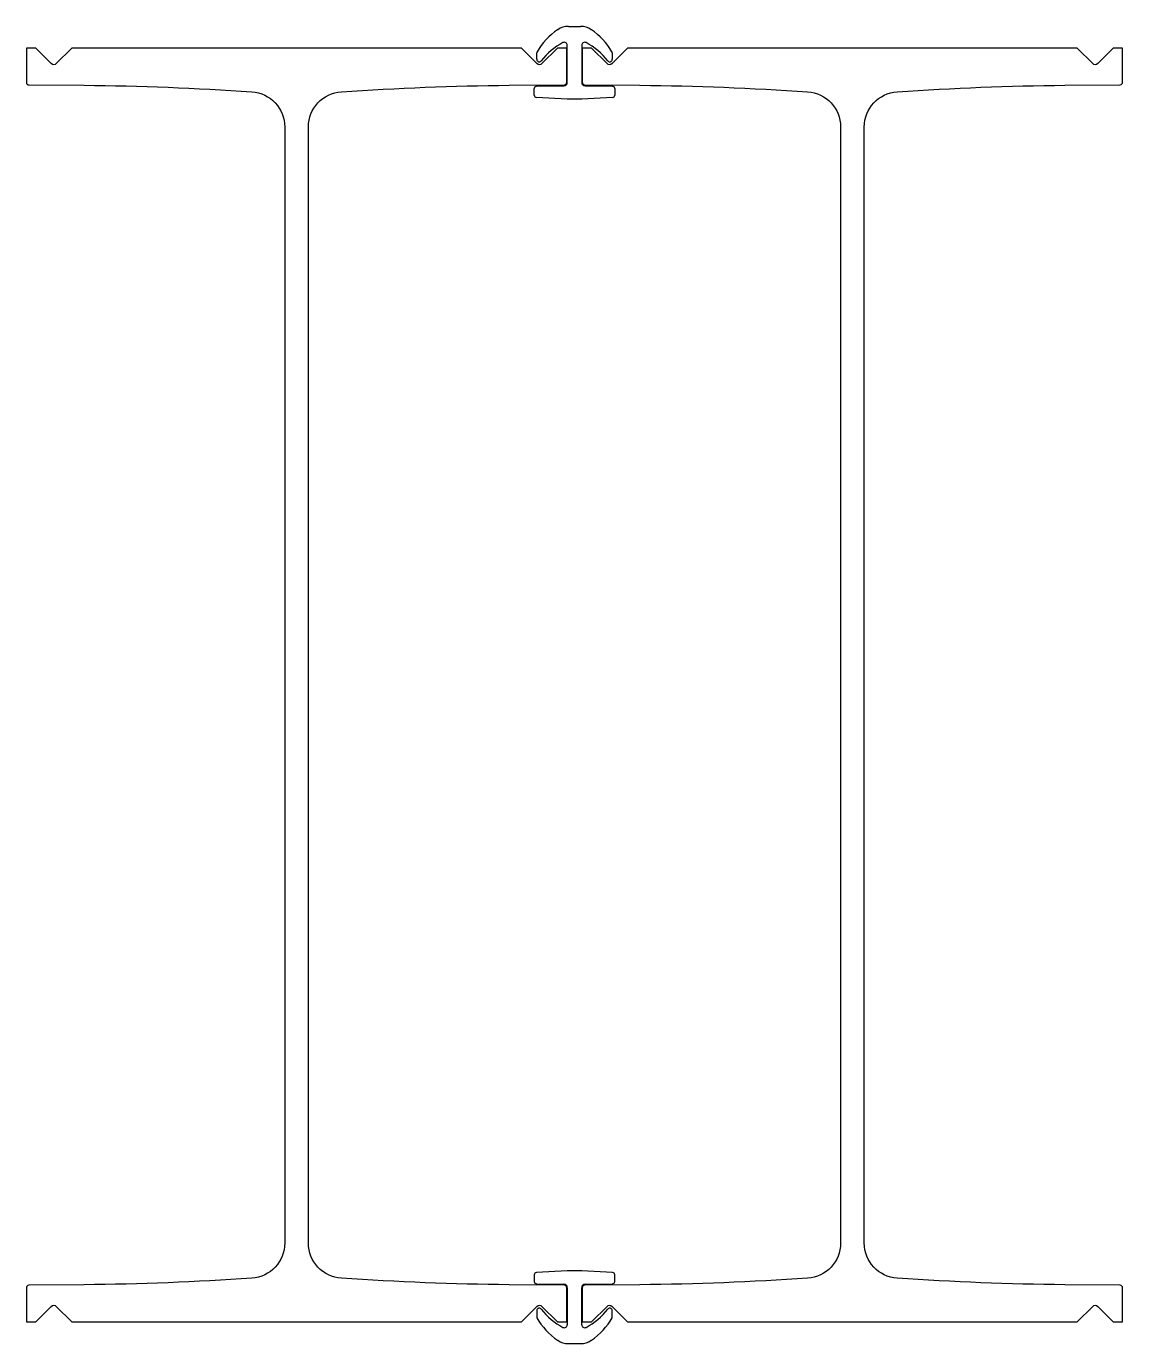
# Model space of a CAD drawing. Header units: millimetres. Extents: x -465 to 465, y -558 to 558.
import ezdxf

# ---------------------------------------------------------------- set-up
doc = ezdxf.new("R2010")
doc.units = ezdxf.units.MM
doc.layers.get('0').update_dxf_attribs({"lineweight": 25})
doc.layers.add('Sections', color=7, linetype='Continuous', lineweight=30)

msp = doc.modelspace()

# ---------------------------------------------------------------- linework, layer by layer
for points in [[(-55.5, 508.2), (-8.5, 508.7, 0.411288), (-6.5, 510.7), (-6.5, 539.7), (-14.5, 539.7), (-27.6, 526.5, -0.414214), (-31.9, 526.5), (-45, 539.7), (-426, 539.7), (-439.1, 526.5, -0.414214), (-443.4, 526.5), (-456.6, 539.7), (-464.5, 539.7), (-464.5, 510.7, 0.492187), (-462, 508.7, -0.010245), (-462, 508.7), (-415.5, 508.2, -0.014216), (-273.5, 502.7, -0.394764), (-245.5, 472.8), (-245.5, -472.8, -0.394764), (-273.5, -502.7, -0.014216), (-415.5, -508.2), (-462.5, -508.7, 0.411288), (-464.5, -510.7), (-464.5, -539.7), (-456.6, -539.7), (-443.4, -526.5, -0.414214), (-439.1, -526.5), (-426, -539.7), (-45, -539.7), (-31.9, -526.5, -0.414214), (-27.6, -526.5), (-14.5, -539.7), (-6.5, -539.7), (-6.5, -510.7, 0.411288), (-8.5, -508.7), (-55.5, -508.2, -0.014216), (-197.5, -502.7, -0.394764), (-225.5, -472.8), (-225.5, 472.8, -0.394764), (-197.5, 502.7, -0.014216)], [(443.4, -526.5), (456.6, -539.7), (464.5, -539.7), (464.5, -510.7, 0.411288), (462.5, -508.7), (415.5, -508.2, -0.014216), (273.5, -502.7, -0.394764), (245.5, -472.8), (245.5, 472.8, -0.394764), (273.5, 502.7, -0.014216), (415.5, 508.2), (462.5, 508.7, 0.411288), (464.5, 510.7), (464.5, 539.7), (456.6, 539.7), (443.4, 526.5, -0.414214), (439.1, 526.5), (426, 539.7), (45, 539.7), (31.9, 526.5, -0.414214), (27.6, 526.5), (14.5, 539.7), (6.5, 539.7), (6.5, 510.7, 0.411288), (8.5, 508.7), (55.5, 508.2, -0.014216), (197.5, 502.7, -0.394764), (225.5, 472.8), (225.5, -472.8, -0.394764), (197.5, -502.7, -0.014216), (55.5, -508.2), (8.5, -508.7, 0.411288), (6.5, -510.7), (6.5, -539.7), (14.5, -539.7), (27.6, -526.5, -0.414214), (31.9, -526.5), (45, -539.7), (426, -539.7), (439.1, -526.5, -0.414214)]]:
    msp.add_lwpolyline(points, format="xyb", close=True)
at = {"layer": 'Sections'}
for p, q in [((-5.1, 558.1), (5.1, 558.1)), ((-6.1, 510.7), (-6.1, 542.1)), ((6.1, 542.1), (6.1, 510.7)), ((-32, 530.2), (-32, 535.6)), ((32, 535.6), (32, 530.2)), ((-34.1, 499.8), (-34.1, 505.4)), ((-32.1, 507.4), (-9.1, 507.7)), ((9.1, 507.7), (32.1, 507.4)), ((34.1, 505.4), (34.1, 499.8)), ((-6.1, 496.3), (-32.2, 497.8)), ((6.1, 496.3), (-6.1, 496.3)), ((32.2, 497.8), (6.1, 496.3)), ((-34.1, -499.8), (-34.1, -505.4)), ((-6.1, -496.3), (-32.2, -497.8)), ((6.1, -496.3), (-6.1, -496.3)), ((32.2, -497.8), (6.1, -496.3)), ((34.1, -505.4), (34.1, -499.8)), ((-32.1, -507.4), (-9.1, -507.7)), ((-6.1, -510.7), (-6.1, -542.1)), ((6.1, -542.1), (6.1, -510.7)), ((9.1, -507.7), (32.1, -507.4)), ((-32, -530.2), (-32, -536.1)), ((32, -536.1), (32, -530.2)), ((-5.1, -558.1), (5.1, -558.1))]:
    msp.add_line(p, q, dxfattribs=at)
for centre, radius, start, end in [((5.1, 542), 16.1, 55.3754, 90.0126), ((19.8, 505.9), 60, 124.6121, 149.2019), ((-5.1, 542), 16.1, 89.9874, 124.6246), ((-19.8, 505.9), 60, 30.7981, 55.3879), ((-30, 535.6), 2, 149.2019, 180), ((18.8, 491.6), 60, 118.4778, 141.5502), ((-8.6, 542.1), 2.5, 0.0192, 118.402), ((8.6, 542.1), 2.5, 61.5464, 179.9828), ((-18.8, 491.6), 60, 38.4538, 61.5188), ((30, 535.6), 2, 0, 30.7981), ((-29.9, 530.2), 2.15, 180, 321.5502), ((29.9, 530.2), 2.15, 218.3496, 360), ((-32.1, 505.4), 2, 90.5462, 180.0214), ((-9.1, 510.7), 3, 270.579, 359.9885), ((9.1, 510.7), 3, 180.0115, 269.421), ((32.1, 505.4), 2, 359.9786, 89.4538), ((-32.1, 499.8), 2, 180, 266.6502), ((32.1, 499.8), 2, 273.3498, 0), ((-32.1, -499.8), 2, 93.3498, 180), ((32.1, -499.8), 2, 360, 86.6502), ((-32.1, -505.4), 2, 179.9786, 269.4538), ((-9.1, -510.7), 3, 0.0115, 89.421), ((9.1, -510.7), 3, 90.579, 179.9885), ((32.1, -505.4), 2, 270.5462, 0.0214), ((-29.9, -530.2), 2.15, 38.3496, 180), ((18.8, -491.6), 60, 218.4538, 241.5188), ((-18.8, -491.6), 60, 298.4778, 321.5502), ((29.9, -530.2), 2.15, 360, 141.5502), ((19.8, -505.9), 60, 210.268, 235.3879), ((-8.6, -542.1), 2.5, 241.5464, 359.9828), ((8.6, -542.1), 2.5, 180.0192, 298.402), ((-19.8, -505.9), 60, 304.6121, 329.732), ((-5.1, -542), 16.1, 235.3754, 270.0126), ((5.1, -542), 16.1, 269.9874, 304.6246)]:
    msp.add_arc(centre, radius, start, end, dxfattribs=at)

doc.saveas('drawing.dxf')
